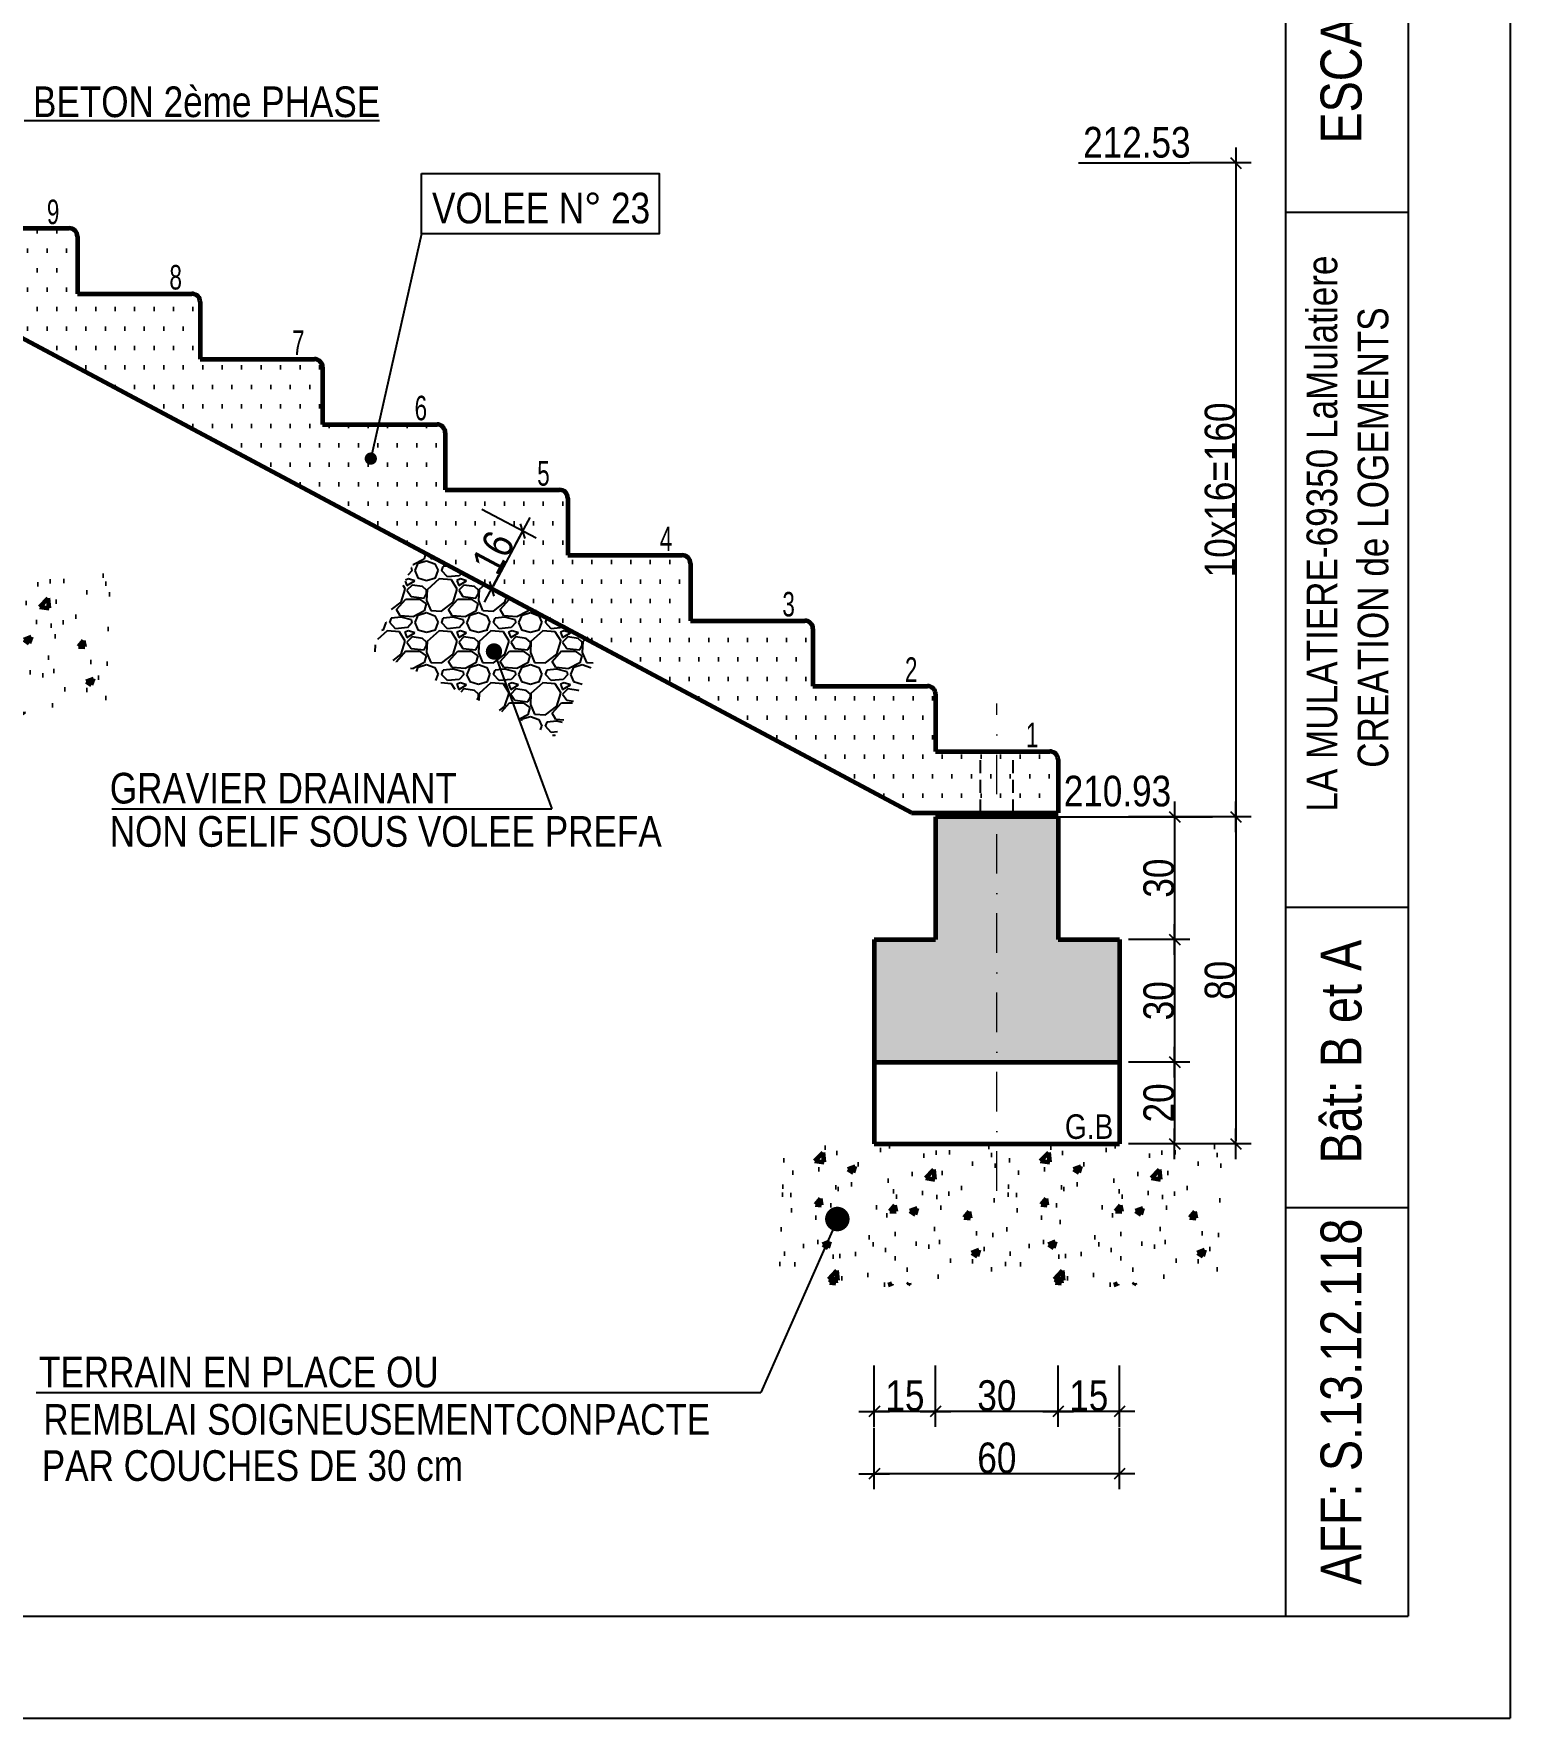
# Model space of a CAD drawing. Header units: centimetres. Extents: x 40138 to 55380, y -25189 to -21608.
# Drawn here: x 49510 to 50233, y -23093 to -22268 of the extents above; entities that cross this region are included whole.
import ezdxf
from ezdxf.enums import TextEntityAlignment as Align

# ---------------------------------------------------------------- set-up
doc = ezdxf.new("R2010")
doc.units = ezdxf.units.CM
doc.header["$LTSCALE"] = 25.4
doc.header["$PDMODE"] = 1
doc.header["$PDSIZE"] = -2
for name, pattern in [('CACHEX2', [19.05, 12.7, -6.35]), ('TIRETPT2', [12.7, 6.35, -3.175, 0, -3.175]), ('TIRETPTX2', [50.8, 25.4, -12.7, 0, -12.7])]:
    doc.linetypes.add(name, pattern=pattern)
for name, color, linetype in [('01_cote_gen', 4, 'Continuous'), ('01_fenetres', 171, 'Continuous'), ('01_linteaux', 2, 'Continuous'), ('01_poch_BN', 9, 'Continuous'), ('01_poch_murs', 253, 'Continuous'), ('01_texte', 230, 'Continuous'), ('AA_COTES', 2, 'Continuous')]:
    doc.layers.add(name, color=color, linetype=linetype)
doc.layers.add('01_murs_coup', color=5, linetype='Continuous', lineweight=60)
doc.layers.add('01_tram_axes', color=2, linetype='TIRETPTX2', lineweight=9)
doc.styles.add('ARIAL NA', font='ARIALN.TTF')
doc.styles.add('Arial Narrow', font='ARIALN.TTF')
doc.styles.add('STYLE2', font='ARIALN.TTF')
doc.dimstyles.new('JB25', dxfattribs={"dimscale": 0.1, "dimtxt": 150, "dimasz": 15, "dimexe": 0.1, "dimexo": 0.1, "dimgap": 0.09, "dimtad": 1, "dimdec": 1, "dimlfac": 0.5, "dimdsep": 46, "dimtxsty": 'STYLE2', "dimblk1": 'BOND_G', "dimblk2": 'BOND_D', "dimsah": 1, "dimcen": 1.5, "dimdle": 0.01, "dimse1": 1, "dimse2": 1, "dimclrd": 4, "dimclre": 2, "dimclrt": 6, "dimazin": 2, "dimtfac": 2.333333, "dimtdec": 1, "dimtix": 1, "dimtmove": 2, "dimatfit": 3, "dimldrblk": 'BOND_G', "dimfxl": 1, "dimtolj": 1, "dimtzin": 0, "dimarcsym": 0})

# ---------------------------------------------------------------- blocks, each defined once
blk = doc.blocks.new('BOND_G')
at = {"layer": 'AA_COTES', "color": 0}
for p, q in [((0, -5), (0, 15)), ((5, 0), (-5, 0)), ((1.77, 1.77), (-1.77, -1.77))]:
    blk.add_line(p, q, dxfattribs=at)
blk = doc.blocks.new('BOND_D')
at = {"layer": 'AA_COTES', "color": 0}
for p, q in [((5, 0), (-5, 0)), ((-1.77, -1.77), (1.77, 1.77)), ((0, 5), (0, -15))]:
    blk.add_line(p, q, dxfattribs=at)
blk = doc.blocks.new('*D308')
at = {"layer": '01_cote_gen', "color": 4, "lineweight": -2, "ltscale": 0.1, "transparency": 16777216}
blk.add_line((50039.84, -22942.5), (50012.84, -22942.5), dxfattribs=at)
at = {"layer": 'Defpoints', "color": 0, "ltscale": 0.1, "transparency": 16777216}
for p in [(50011.34, -22711.5), (50041.34, -22711.5), (50011.34, -22942.5)]:
    blk.add_point(p, dxfattribs=at)
at = {"layer": '01_cote_gen', "color": 4, "lineweight": -2, "ltscale": 0.1, "transparency": 16777216, "xscale": 1.5, "yscale": 1.5, "zscale": 1.5, "rotation": 180}
blk.add_blockref('BOND_D', (50011.34, -22942.5), dxfattribs=at)
at = {"layer": '01_cote_gen', "color": 4, "lineweight": -2, "ltscale": 0.1, "transparency": 16777216, "xscale": 1.5, "yscale": 1.5, "zscale": 1.5}
blk.add_blockref('BOND_G', (50041.34, -22942.5), dxfattribs=at)
at = {"layer": '01_cote_gen', "color": 6, "ltscale": 0.1, "transparency": 16777216, "insert": (50026.34, -22934.83), "char_height": 15, "attachment_point": 5, "style": 'STYLE2'}
blk.add_mtext('\\A1;15', dxfattribs=at)
blk = doc.blocks.new('*D309')
at = {"layer": '01_cote_gen', "color": 4, "lineweight": -2, "ltscale": 0.1, "transparency": 16777216}
blk.add_line((50009.84, -22942.5), (49952.84, -22942.5), dxfattribs=at)
at = {"layer": 'Defpoints', "color": 0, "ltscale": 0.1, "transparency": 16777216}
for p in [(49951.34, -22711.5), (50011.34, -22711.5), (49951.34, -22942.5)]:
    blk.add_point(p, dxfattribs=at)
at = {"layer": '01_cote_gen', "color": 4, "lineweight": -2, "ltscale": 0.1, "transparency": 16777216, "xscale": 1.5, "yscale": 1.5, "zscale": 1.5, "rotation": 180}
blk.add_blockref('BOND_D', (49951.34, -22942.5), dxfattribs=at)
at = {"layer": '01_cote_gen', "color": 4, "lineweight": -2, "ltscale": 0.1, "transparency": 16777216, "xscale": 1.5, "yscale": 1.5, "zscale": 1.5}
blk.add_blockref('BOND_G', (50011.34, -22942.5), dxfattribs=at)
at = {"layer": '01_cote_gen', "color": 6, "ltscale": 0.1, "transparency": 16777216, "insert": (49981.34, -22934.83), "char_height": 15, "attachment_point": 5, "style": 'STYLE2'}
blk.add_mtext('\\A1;30', dxfattribs=at)
blk = doc.blocks.new('*D310')
at = {"layer": '01_cote_gen', "color": 4, "lineweight": -2, "ltscale": 0.1, "transparency": 16777216}
blk.add_line((49949.84, -22942.5), (49922.84, -22942.5), dxfattribs=at)
at = {"layer": 'Defpoints', "color": 0, "ltscale": 0.1, "transparency": 16777216}
for p in [(49921.34, -22711.5), (49951.34, -22711.5), (49921.34, -22942.5)]:
    blk.add_point(p, dxfattribs=at)
at = {"layer": '01_cote_gen', "color": 4, "lineweight": -2, "ltscale": 0.1, "transparency": 16777216, "xscale": 1.5, "yscale": 1.5, "zscale": 1.5, "rotation": 180}
blk.add_blockref('BOND_D', (49921.34, -22942.5), dxfattribs=at)
at = {"layer": '01_cote_gen', "color": 4, "lineweight": -2, "ltscale": 0.1, "transparency": 16777216, "xscale": 1.5, "yscale": 1.5, "zscale": 1.5}
blk.add_blockref('BOND_G', (49951.34, -22942.5), dxfattribs=at)
at = {"layer": '01_cote_gen', "color": 6, "ltscale": 0.1, "transparency": 16777216, "insert": (49936.34, -22934.83), "char_height": 15, "attachment_point": 5, "style": 'STYLE2'}
blk.add_mtext('\\A1;15', dxfattribs=at)
blk = doc.blocks.new('*D311')
at = {"layer": '01_cote_gen', "color": 4, "lineweight": -2, "ltscale": 0.1, "transparency": 16777216}
blk.add_line((50039.84, -22973), (49922.84, -22973), dxfattribs=at)
at = {"layer": 'Defpoints', "color": 0, "ltscale": 0.1, "transparency": 16777216}
for p in [(49921.34, -22920), (50041.34, -22920), (49921.34, -22973)]:
    blk.add_point(p, dxfattribs=at)
at = {"layer": '01_cote_gen', "color": 4, "lineweight": -2, "ltscale": 0.1, "transparency": 16777216, "xscale": 1.5, "yscale": 1.5, "zscale": 1.5, "rotation": 180}
blk.add_blockref('BOND_D', (49921.34, -22973), dxfattribs=at)
at = {"layer": '01_cote_gen', "color": 4, "lineweight": -2, "ltscale": 0.1, "transparency": 16777216, "xscale": 1.5, "yscale": 1.5, "zscale": 1.5}
blk.add_blockref('BOND_G', (50041.34, -22973), dxfattribs=at)
at = {"layer": '01_cote_gen', "color": 6, "ltscale": 0.1, "transparency": 16777216, "insert": (49981.34, -22965.33), "char_height": 15, "attachment_point": 5, "style": 'STYLE2'}
blk.add_mtext('\\A1;60', dxfattribs=at)
blk = doc.blocks.new('*D312')
at = {"layer": '01_cote_gen', "color": 4, "lineweight": -2, "ltscale": 0.1, "transparency": 16777216}
blk.add_line((50068.34, -22653), (50068.34, -22710), dxfattribs=at)
at = {"layer": 'Defpoints', "color": 0, "ltscale": 0.1, "transparency": 16777216}
for p in [(49981.34, -22651.5), (49996.34, -22711.5), (50068.34, -22711.5)]:
    blk.add_point(p, dxfattribs=at)
at = {"layer": '01_cote_gen', "color": 4, "lineweight": -2, "ltscale": 0.1, "transparency": 16777216, "xscale": 1.5, "yscale": 1.5, "zscale": 1.5}
for name, p, rotation in [('BOND_G', (50068.34, -22651.5), 90), ('BOND_D', (50068.34, -22711.5), 270)]:
    blk.add_blockref(name, p, dxfattribs=dict(at, rotation=rotation))
at = {"layer": '01_cote_gen', "color": 6, "ltscale": 0.1, "transparency": 16777216, "insert": (50060.67, -22681.5), "char_height": 15, "attachment_point": 5, "rotation": 90, "style": 'STYLE2'}
blk.add_mtext('\\A1;30', dxfattribs=at)
blk = doc.blocks.new('*D313')
at = {"layer": '01_cote_gen', "color": 4, "lineweight": -2, "ltscale": 0.1, "transparency": 16777216}
blk.add_line((50068.34, -22713), (50068.34, -22770), dxfattribs=at)
at = {"layer": 'Defpoints', "color": 0, "ltscale": 0.1, "transparency": 16777216}
for p in [(50075.84, -22711.5), (50041.34, -22771.5), (50068.34, -22771.5)]:
    blk.add_point(p, dxfattribs=at)
at = {"layer": '01_cote_gen', "color": 4, "lineweight": -2, "ltscale": 0.1, "transparency": 16777216, "xscale": 1.5, "yscale": 1.5, "zscale": 1.5}
for name, p, rotation in [('BOND_G', (50068.34, -22711.5), 90), ('BOND_D', (50068.34, -22771.5), 270)]:
    blk.add_blockref(name, p, dxfattribs=dict(at, rotation=rotation))
at = {"layer": '01_cote_gen', "color": 6, "ltscale": 0.1, "transparency": 16777216, "insert": (50060.67, -22741.5), "char_height": 15, "attachment_point": 5, "rotation": 90, "style": 'STYLE2'}
blk.add_mtext('\\A1;30', dxfattribs=at)
blk = doc.blocks.new('*D314')
at = {"layer": '01_cote_gen', "color": 4, "lineweight": -2, "ltscale": 0.1, "transparency": 16777216}
blk.add_line((50068.34, -22773), (50068.34, -22810), dxfattribs=at)
at = {"layer": 'Defpoints', "color": 0, "ltscale": 0.1, "transparency": 16777216}
for p in [(50060.84, -22771.5), (50041.34, -22811.5), (50068.34, -22811.5)]:
    blk.add_point(p, dxfattribs=at)
at = {"layer": '01_cote_gen', "color": 4, "lineweight": -2, "ltscale": 0.1, "transparency": 16777216, "xscale": 1.5, "yscale": 1.5, "zscale": 1.5}
for name, p, rotation in [('BOND_G', (50068.34, -22771.5), 90), ('BOND_D', (50068.34, -22811.5), 270)]:
    blk.add_blockref(name, p, dxfattribs=dict(at, rotation=rotation))
at = {"layer": '01_cote_gen', "color": 6, "ltscale": 0.1, "transparency": 16777216, "insert": (50060.67, -22791.5), "char_height": 15, "attachment_point": 5, "rotation": 90, "style": 'STYLE2'}
blk.add_mtext('\\A1;20', dxfattribs=at)
blk = doc.blocks.new('*D315')
at = {"layer": '01_cote_gen', "color": 4, "lineweight": -2, "ltscale": 0.1, "transparency": 16777216}
blk.add_line((50098.34, -22653), (50098.34, -22810), dxfattribs=at)
at = {"layer": 'Defpoints', "color": 0, "ltscale": 0.1, "transparency": 16777216}
for p in [(50075.84, -22651.5), (50075.84, -22811.5), (50098.34, -22811.5)]:
    blk.add_point(p, dxfattribs=at)
at = {"layer": '01_cote_gen', "color": 4, "lineweight": -2, "ltscale": 0.1, "transparency": 16777216, "xscale": 1.5, "yscale": 1.5, "zscale": 1.5}
for name, p, rotation in [('BOND_G', (50098.34, -22651.5), 90), ('BOND_D', (50098.34, -22811.5), 270)]:
    blk.add_blockref(name, p, dxfattribs=dict(at, rotation=rotation))
at = {"layer": '01_cote_gen', "color": 6, "ltscale": 0.1, "transparency": 16777216, "insert": (50090.67, -22731.5), "char_height": 15, "attachment_point": 5, "rotation": 90, "style": 'STYLE2'}
blk.add_mtext('\\A1;80', dxfattribs=at)
blk = doc.blocks.new('*D316')
at = {"layer": '01_murs_coup', "color": 4, "lineweight": -2, "transparency": 16777216}
blk.add_line((50098.34, -22333), (50098.34, -22650), dxfattribs=at)
at = {"layer": 'Defpoints', "color": 0, "transparency": 16777216}
for p in [(49439.34, -22331.5), (50045.84, -22651.5), (50098.34, -22651.5)]:
    blk.add_point(p, dxfattribs=at)
at = {"layer": '01_murs_coup', "color": 4, "lineweight": -2, "transparency": 16777216, "xscale": 1.5, "yscale": 1.5, "zscale": 1.5}
for name, p, rotation in [('BOND_G', (50098.34, -22331.5), 90), ('BOND_D', (50098.34, -22651.5), 270)]:
    blk.add_blockref(name, p, dxfattribs=dict(at, rotation=rotation))
at = {"layer": '01_murs_coup', "color": 6, "transparency": 16777216, "insert": (50090.67, -22491.5), "char_height": 15, "attachment_point": 5, "rotation": 90, "style": 'STYLE2'}
blk.add_mtext('\\A1;10x16=160', dxfattribs=at)
blk = doc.blocks.new('*D439')
at = {"layer": '01_cote_gen', "color": 4, "lineweight": -2, "ltscale": 0.1, "transparency": 16777216}
blk.add_line((49748.45, -22512.99), (49734.8, -22538.58), dxfattribs=at)
at = {"layer": 'Defpoints', "color": 0, "ltscale": 0.1, "transparency": 16777216}
for p in [(49711.34, -22491.5), (49696.28, -22519.74), (49734.1, -22539.91)]:
    blk.add_point(p, dxfattribs=at)
at = {"layer": '01_cote_gen', "color": 4, "lineweight": -2, "ltscale": 0.1, "transparency": 16777216, "xscale": 1.5, "yscale": 1.5, "zscale": 1.5}
for name, p, rotation in [('BOND_G', (49749.16, -22511.67), 61.92751306414551), ('BOND_D', (49734.1, -22539.91), 241.9275130641455)]:
    blk.add_blockref(name, p, dxfattribs=dict(at, rotation=rotation))
at = {"layer": '01_cote_gen', "color": 6, "ltscale": 0.1, "transparency": 16777216, "insert": (49734.86, -22522.18), "char_height": 15, "attachment_point": 5, "rotation": 61.92751, "style": 'STYLE2'}
blk.add_mtext('\\A1;16', dxfattribs=at)

msp = doc.modelspace()

# ---------------------------------------------------------------- hatches: boundary and pattern name
at = {"layer": '01_murs_coup', "ltscale": 0.1}
h = msp.add_hatch(dxfattribs=at)
h.set_pattern_fill('DOTS', color=2, scale=6)
h.set_pattern_definition([(0, (21955.837, -324), (4.7625, 9.525), [0, -9.525])])
h.paths.add_polyline_path([(49651.34, -22431.5, 0.414214), (49647.34, -22427.5), (49591.34, -22427.5), (49591.34, -22399.5, 0.414214), (49587.34, -22395.5), (49531.34, -22395.5), (49531.34, -22367.5, 0.414214), (49527.34, -22363.5), (49471.34, -22363.5), (49471.34, -22335.5, 0.414214), (49467.34, -22331.5), (49441.34, -22331.5), (49441.34, -22383.77), (49939.59, -22649.5), (49981.34, -22649.5), (49981.34, -22619.5), (49951.34, -22619.5), (49951.34, -22591.5, 0.414214), (49947.34, -22587.5), (49891.34, -22587.5), (49891.34, -22559.5, 0.414214), (49887.34, -22555.5), (49831.34, -22555.5), (49831.34, -22527.5, 0.414214), (49827.34, -22523.5), (49771.34, -22523.5), (49771.34, -22495.5, 0.414214), (49767.34, -22491.5), (49711.34, -22491.5), (49711.34, -22463.5, 0.414214), (49707.34, -22459.5), (49686.1, -22459.5), (49683.23, -22472.22, -0.350761), (49684.4, -22473.69, -1), (49681.4, -22473.69, -0.480647), (49683.23, -22472.22), (49686.1, -22459.5), (49651.34, -22459.5)])
h.paths.add_polyline_path([(50011.34, -22623.5, 0.414214), (50007.34, -22619.5), (49981.34, -22619.5), (49981.34, -22649.5), (50011.34, -22649.5)])
at = {"layer": '01_murs_coup', "linetype": 'TIRETPT2', "ltscale": 2}
h = msp.add_hatch(dxfattribs=at)
h.set_pattern_fill('AR-CONC', color=2, scale=0.2)
h.set_pattern_definition([(50, (69853.94, -2917.08), (36.436934, -3.187817), [3.81, -41.91]), (355, (69853.94, -2917.08), (-7.048684, 38.21137), [3.048, -33.528117]), (100.45144, (69856.977, -2917.345), (29.38825, 35.02355), [3.238, -35.61805]), (46.1842, (69853.94, -2906.92), (54.21581, -8.408466), [5.715, -62.865]), (96.63556, (69858.46, -2907.62), (47.48083, 49.48522), [4.857, -53.42712]), (351.18415, (69853.94, -2906.92), (47.48083, 49.48522), [4.57199, -50.29195]), (21, (69859.02, -2909.46), (30.322878, -20.45304), [3.81, -41.91]), (326, (69859.02, -2909.46), (12.360406, 36.837593), [3.048, -33.528]), (71.45144, (69861.548, -2911.163), (42.683284, 16.384554), [3.238, -35.617988]), (37.5, (69853.941, -2917.079), (0.6177207, 16.911008), [0, -33.1216, 0, -34.036, 0, -33.655]), (7.5, (69853.941, -2917.079), (13.363933, 20.036115), [0, -19.4056, 0, -32.3596, 0, -12.827]), (327.5, (69842.613, -2917.079), (27.118119, -1.145749), [0, -12.7, 0, -39.624, 0, -52.578]), (317.5, (69837.533, -2917.08), (29.625836, 5.085298), [0, -16.51, 0, -26.3144, 0, -37.338])])
h.paths.add_polyline_path([(49547.71, -22531.94), (49487.8, -22531.94), (49437.25, -22531.94), (49437.25, -22601.02), (49547.71, -22601.02)])
h = msp.add_hatch(dxfattribs=at)
h.set_pattern_fill('AR-CONC', color=2, scale=0.2)
h.set_pattern_definition([(50, (70287.483, -3196.634), (36.436934, -3.187817), [3.81, -41.91]), (355, (70287.483, -3196.634), (-7.048684, 38.21137), [3.048, -33.528117]), (100.45144, (70290.52, -3196.9), (29.38825, 35.02355), [3.238, -35.61805]), (46.1842, (70287.483, -3186.474), (54.21581, -8.408466), [5.715, -62.865]), (96.63556, (70292, -3187.175), (47.48083, 49.48522), [4.857, -53.42712]), (351.18415, (70287.48, -3186.474), (47.48083, 49.48522), [4.57199, -50.29195]), (21, (70292.563, -3189.014), (30.322878, -20.45304), [3.81, -41.91]), (326, (70292.563, -3189.014), (12.360406, 36.837593), [3.048, -33.528]), (71.45144, (70295.09, -3190.72), (42.683284, 16.384554), [3.238, -35.617988]), (37.5, (70287.483, -3196.634), (0.6177207, 16.911008), [0, -33.1216, 0, -34.036, 0, -33.655]), (7.5, (70287.483, -3196.634), (13.363933, 20.036115), [0, -19.4056, 0, -32.3596, 0, -12.827]), (327.5, (70276.154, -3196.634), (27.118119, -1.145749), [0, -12.7, 0, -39.624, 0, -52.578]), (317.5, (70271.074, -3196.634), (29.625836, 5.085298), [0, -16.51, 0, -26.3144, 0, -37.338])])
h.paths.add_polyline_path([(49981.25, -22811.5), (49921.34, -22811.5), (49870.79, -22811.5), (49870.79, -22880.57), (49981.25, -22880.57)])
h = msp.add_hatch(dxfattribs=at)
h.set_pattern_fill('AR-CONC', color=2, scale=0.2)
h.set_pattern_definition([(50, (70397.94, -3196.634), (36.436934, -3.187817), [3.81, -41.91]), (355, (70397.94, -3196.634), (-7.048684, 38.21137), [3.048, -33.528117]), (100.45144, (70400.977, -3196.9), (29.38825, 35.02355), [3.238, -35.61805]), (46.1842, (70397.94, -3186.474), (54.21581, -8.408466), [5.715, -62.865]), (96.63556, (70402.46, -3187.175), (47.48083, 49.48522), [4.857, -53.42712]), (351.18415, (70397.94, -3186.474), (47.48083, 49.48522), [4.57199, -50.29195]), (21, (70403.02, -3189.014), (30.322878, -20.45304), [3.81, -41.91]), (326, (70403.02, -3189.014), (12.360406, 36.837593), [3.048, -33.528]), (71.45144, (70405.548, -3190.72), (42.683284, 16.384554), [3.238, -35.617988]), (37.5, (70397.941, -3196.634), (0.6177207, 16.911008), [0, -33.1216, 0, -34.036, 0, -33.655]), (7.5, (70397.941, -3196.634), (13.363933, 20.036115), [0, -19.4056, 0, -32.3596, 0, -12.827]), (327.5, (70386.613, -3196.634), (27.118119, -1.145749), [0, -12.7, 0, -39.624, 0, -52.578]), (317.5, (70381.533, -3196.634), (29.625836, 5.085298), [0, -16.51, 0, -26.3144, 0, -37.338])])
h.paths.add_polyline_path([(50091.71, -22811.5), (50031.8, -22811.5), (49981.25, -22811.5), (49981.25, -22880.57), (50091.71, -22880.57)])
at = {"layer": '01_poch_BN', "ltscale": 0.1}
h = msp.add_hatch(color=256, dxfattribs=at)
h.dxf.hatch_style = 1
h.paths.add_polyline_path([(49981.34, -22651.5), (49951.34, -22651.5), (49951.34, -22711.5), (49921.34, -22711.5), (49921.34, -22771.5), (49981.34, -22771.5)])
h.paths.add_polyline_path([(50041.34, -22711.5), (50011.34, -22711.5), (50011.34, -22651.5), (49981.34, -22651.5), (49981.34, -22771.5), (50041.34, -22771.5)])
at = {"layer": '01_poch_murs', "ltscale": 0.1}
h = msp.add_hatch(dxfattribs=at)
h.set_pattern_fill('GRAVEL', color=256)
h.set_pattern_definition([(228.0127875, (14185.7475, -179.1437), (-203.20000002, -228.59999999), [3.417214, -338.304836]), (184.969741, (14183.4615, -181.6837), (304.79999988, 25.400001447), [5.864047, -580.540489]), (132.510447, (14177.6195, -182.1917), (254.00000011, -279.3999999), [4.134815, -409.347228]), (267.273689, (14167.7135, -188.5417), (25.400000053, 507.999999997), [5.340045, -528.664374]), (292.8336542, (14167.4595, -193.8757), (-127.00000001, 304.799999996), [5.236337, -518.398077]), (357.273689, (14169.4915, -198.7017), (-507.999999997, 25.400000053), [5.340045, -528.664374]), (37.6942405, (14174.8255, -198.9557), (-330.199999985, -254.000000019), [7.061937, -699.131153]), (72.2553284, (14180.4135, -194.6377), (177.800000048, 558.799999985), [6.667195, -660.052566]), (121.4295656, (14182.4455, -188.2877), (-203.20000003, 330.199999982), [5.35813, -530.455457]), (175.2363583, (14179.6515, -183.7157), (279.4, -25.40000004), [6.117133, -299.73937]), (222.3974378, (14173.5555, -183.2077), (-304.79999999, -279.40000001), [7.910779, -783.167725]), (138.814075, (14192.8595, -188.7957), (-177.79999999, 152.40000001), [2.700045, -267.305658]), (171.4692344, (14190.8275, -187.0177), (330.20000001, -50.799999942), [5.13682, -508.54639]), (225, (14185.748, -186.256), (-4e-15, -25.4), [3.592093, -32.328931]), (203.1985905, (14183.9695, -183.2077), (127, 50.8), [1.934413, -191.506224]), (291.80141, (14182.1915, -183.9697), (-25.4, 76.2), [2.735656, -134.04753]), (30.963757, (14183.2075, -186.5097), (76.2, 50.8), [4.443197, -143.662982]), (161.565051, (14187.0175, -184.224), (50.8, -25.4), [3.212871, -77.108981]), (16.3895403, (14167.4595, -183.9697), (254, 76.2), [4.50088, -445.588267]), (70.346176, (14171.7775, -182.6997), (-101.60000001, -279.4), [3.77599, -373.822157]), (293.1985905, (14187.0175, -179.1437), (-50.8, 127), [3.868801, -189.571836]), (343.6104597, (14188.5415, -182.6997), (-254.000000005, 76.19999998), [4.50088, -445.588267]), (339.443955, (14167.4595, -199.7177), (-127, 50.8), [4.340352, -212.677343]), (294.7751406, (14171.5235, -201.2417), (-127.00000015, 279.39999993), [3.636721, -360.035934]), (66.8014095, (14187.2715, -204.5437), (50.8, 127), [3.868801, -189.571836]), (17.3540246, (14188.7955, -200.9877), (-330.199999993, -101.60000002), [4.257827, -421.52376]), (69.443955, (14174.8255, -204.5437), (-50.8, -127), [2.170176, -214.847519]), (101.309932, (14185.7475, -204.5437), (-25.4, 101.6), [1.295146, -128.21995]), (165.963757, (14185.4935, -203.274), (76.2, -25.4), [5.236337, -99.490546]), (186.009006, (14180.4135, -202.0037), (254, 25.400000013), [4.85267, -480.413649]), (303.690068, (14183.2075, -188.796), (-25.4, 50.8), [3.663239, -87.917764]), (353.1572266, (14185.2395, -191.8437), (431.800000003, -50.799999977), [6.395568, -633.16009]), (60.945396, (14191.5895, -192.6057), (-101.6, -177.8), [2.615082, -258.893923]), (90, (14192.86, -190.32), (-25.4, 25.4), [1.524, -23.876]), (120.256437, (14179.9055, -201.2417), (101.59999999, -177.80000001), [3.52867, -349.339408]), (48.0127875, (14178.1275, -198.1937), (203.20000002, 228.599999985), [6.834429, -334.887622]), (0, (14182.7, -193.114), (25.4, 25.4), [6.604, -18.796]), (325.3048465, (14189.3035, -193.1137), (254.000000096, -177.79999986), [4.016096, -397.593167]), (254.054604, (14192.6055, -195.3997), (-25.4, -101.6), [3.698291, -181.2165]), (207.6459754, (14191.5895, -198.9557), (-482.600000018, -253.999999966), [6.021451, -596.124644]), (175.4260787, (14186.2555, -201.7497), (-330.2, 25.4), [6.370295, -630.658465])])
h.paths.add_polyline_path([(49788.35, -22567.27), (49698.77, -22521.09), (49675.67, -22570.12), (49765.15, -22612.27)])

# ---------------------------------------------------------------- linework, layer by layer
at = {"layer": '01_fenetres', "ltscale": 30}
for p, q in [((50122.66, -21657.66), (50122.66, -23042.66)), ((50122.66, -21657.66), (50122.66, -23042.66)), ((50182.66, -21657.66), (50182.66, -23042.66)), ((50182.66, -21657.66), (50182.66, -23042.66)), ((50182.66, -21657.66), (50182.66, -23042.66)), ((50182.66, -21657.66), (50182.66, -23042.66)), ((50122.66, -22355.51), (50182.66, -22355.51)), ((50122.66, -22695.68), (50182.66, -22695.68)), ((50122.66, -22842.66), (50182.66, -22842.66)), ((48182.66, -23042.66), (50182.66, -23042.66))]:
    msp.add_line(p, q, dxfattribs=at)
at = {"layer": '01_linteaux', "linetype": 'CACHEX2', "ltscale": 0.02}
for p, q in [((49973.34, -22649.5), (49973.34, -22619.5)), ((49989.34, -22649.5), (49989.34, -22619.5))]:
    msp.add_line(p, q, dxfattribs=at)
at = {"layer": '01_murs_coup'}
for p, q in [((49471.34, -22363.5), (49527.34, -22363.5)), ((49939.59, -22649.5), (49411.34, -22367.77)), ((49531.34, -22367.5), (49531.34, -22395.5)), ((49531.34, -22395.5), (49587.34, -22395.5)), ((49591.34, -22399.5), (49591.34, -22427.5)), ((49591.34, -22427.5), (49647.34, -22427.5)), ((49651.34, -22431.5), (49651.34, -22459.5)), ((49651.34, -22459.5), (49707.34, -22459.5)), ((49711.34, -22463.5), (49711.34, -22491.5)), ((49711.34, -22491.5), (49767.34, -22491.5)), ((49771.34, -22495.5), (49771.34, -22523.5)), ((49771.34, -22523.5), (49827.34, -22523.5)), ((49831.34, -22527.5), (49831.34, -22555.5)), ((49831.34, -22555.5), (49887.34, -22555.5)), ((49891.34, -22559.5), (49891.34, -22587.5)), ((49891.34, -22587.5), (49947.34, -22587.5)), ((49951.34, -22591.5), (49951.34, -22619.5)), ((49951.34, -22619.5), (50007.34, -22619.5)), ((50011.34, -22623.5), (50011.34, -22649.5)), ((49939.59, -22649.5), (50011.34, -22649.5)), ((50011.34, -22651.5), (49951.34, -22651.5)), ((49951.34, -22651.5), (49951.34, -22711.5)), ((50011.34, -22651.5), (50011.34, -22711.5)), ((49921.34, -22711.5), (49951.34, -22711.5)), ((49921.34, -22711.5), (49921.34, -22811.5)), ((50011.34, -22711.5), (50041.34, -22711.5)), ((50041.34, -22711.5), (50041.34, -22811.5)), ((49921.34, -22771.5), (50041.34, -22771.5)), ((49921.34, -22811.5), (50041.34, -22811.5))]:
    msp.add_line(p, q, dxfattribs=at)
for centre in [(49527.34, -22367.5), (49587.34, -22399.5), (49647.34, -22431.5), (49707.34, -22463.5), (49767.34, -22495.5), (49827.34, -22527.5), (49887.34, -22559.5), (49947.34, -22591.5), (50007.34, -22623.5)]:
    msp.add_arc(centre, 4, 0, 90, dxfattribs=at)
at = {"layer": '01_texte', "ltscale": 30}
for p in [(50232.66, -21607.66), (48132.66, -23092.66)]:
    msp.add_line(p, (50232.66, -23092.66), dxfattribs=at)
at = {"layer": '01_texte'}
for p, q in [((49505.17, -22310.73), (49679.12, -22310.73)), ((50021.33, -22331.5), (50075.84, -22331.5)), ((49699.66, -22366.2), (49674.9, -22476.19)), ((49735.2, -22570.58), (49763.57, -22647.57)), ((49548.21, -22647.57), (49763.57, -22647.57)), ((50011.34, -22651.5), (50086.84, -22651.5)), ((49903.26, -22848.32), (49865.77, -22933.29)), ((49511.17, -22933.29), (49865.77, -22933.29))]:
    msp.add_line(p, q, dxfattribs=at)
msp.add_lwpolyline([(49699.66, -22336.63), (49816.07, -22336.63), (49816.07, -22366.2), (49699.66, -22366.2)], close=True, dxfattribs=at)
for points, const_width in [([(49673.4, -22476.19, 1), (49676.4, -22476.19, 1)], 3), ([(49733.2, -22570.58, 1), (49737.2, -22570.58, 1)], 4), ([(49900.26, -22848.32, 1), (49906.26, -22848.32, 1)], 6)]:
    msp.add_lwpolyline(points, format="xyb", close=True, dxfattribs=dict(at, const_width=const_width))
at = {"layer": '01_tram_axes', "ltscale": 0.03}
msp.add_line((49981.34, -22834.5), (49981.34, -22596), dxfattribs=at)

# ---------------------------------------------------------------- texts
at = {"layer": '01_texte', "style": 'STYLE2'}
for s, height, p in [('ESCALIERS EXT. Coffrage', 20, (50159.81, -22322.07)), ('LA MULATIERE-69350 LaMulatiere', 15, (50147.94, -22648.98)), ('CREATION de LOGEMENTS', 15, (50172.94, -22627.5)), ('Bât: B et A', 20, (50159.81, -22821.2)), ('S.13.12.118', 20, (50159.81, -22971.7)), ('AFF:', 20, (50159.81, -23027.36))]:
    msp.add_text(s, height=height, rotation=90, dxfattribs=at).set_placement(p)
at = {"layer": '01_texte', "style": 'Arial Narrow'}
for s, height, p in [('BETON 2ème PHASE', 15, (49594.53, -22313.57)), ('VOLEE N° 23', 15, (49758.25, -22365.56)), ('GRAVIER DRAINANT', 15, (49632.11, -22649.47)), ('NON GELIF SOUS VOLEE PREFA', 15, (49682.22, -22670.64)), ('G.B', 12, (50026.48, -22812.7)), ('TERRAIN EN PLACE OU', 15, (49610.32, -22935.19)), ('REMBLAI SOIGNEUSEMENTCONPACTE', 15, (49677.85, -22958.39)), ('PAR COUCHES DE 30 cm', 15, (49616.95, -22980.97))]:
    msp.add_text(s, height=height, dxfattribs=at).set_placement(p, align=Align.BOTTOM_CENTER)
at = {"layer": '01_texte', "style": 'ARIAL NA'}
for s, p in [('212.53', (50023.58, -22328.88)), ('210.93', (50014.08, -22646.38))]:
    msp.add_text(s, height=15, dxfattribs=at).set_placement(p)
at = {"layer": '01_texte', "style": 'ARIAL NA', "width": 0.8}
for s, p in [('9', (49516.35, -22361.44)), ('8', (49576.35, -22393.44)), ('7', (49636.35, -22425.44)), ('6', (49696.35, -22457.44)), ('5', (49756.35, -22489.44)), ('4', (49816.35, -22521.44)), ('3', (49876.35, -22553.44)), ('2', (49936.35, -22585.44)), ('1', (49995.56, -22617.44))]:
    msp.add_text(s, height=12, dxfattribs=at).set_placement(p)

# ---------------------------------------------------------------- dimensions: what is measured, and where the dimension line sits
at = {"layer": '01_cote_gen', "ltscale": 0.1}
dim = msp.add_aligned_dim(p1=(49711.34, -22491.5), p2=(49696.28, -22519.74), distance=42.86, dimstyle='JB25', dxfattribs=at)
dim.commit()
dim.dimension.update_dxf_attribs({"geometry": '*D439', "text_midpoint": (49734.86, -22522.18)})
for base, p1, p2, picture, middle in [((50068.34, -22711.5), (49981.34, -22651.5), (49996.34, -22711.5), '*D312', (50060.67, -22681.5)), ((50098.34, -22811.5), (50075.84, -22651.5), (50075.84, -22811.5), '*D315', (50090.67, -22731.5)), ((50068.34, -22771.5), (50075.84, -22711.5), (50041.34, -22771.5), '*D313', (50060.67, -22741.5)), ((50068.34, -22811.5), (50060.84, -22771.5), (50041.34, -22811.5), '*D314', (50060.67, -22791.5))]:
    dim = msp.add_linear_dim(base=base, p1=p1, p2=p2, angle=90, dimstyle='JB25', dxfattribs=at)
    dim.commit()
    dim.dimension.update_dxf_attribs({"geometry": picture, "text_midpoint": middle})
for base, p1, p2, picture, middle in [((49921.34, -22942.5), (49951.34, -22711.5), (49921.34, -22711.5), '*D310', (49936.34, -22934.83)), ((49951.34, -22942.5), (50011.34, -22711.5), (49951.34, -22711.5), '*D309', (49981.34, -22934.83)), ((50011.34, -22942.5), (50041.34, -22711.5), (50011.34, -22711.5), '*D308', (50026.34, -22934.83)), ((49921.34, -22973), (50041.34, -22920), (49921.34, -22920), '*D311', (49981.34, -22965.33))]:
    dim = msp.add_linear_dim(base=base, p1=p1, p2=p2, dimstyle='JB25', dxfattribs=at)
    dim.commit()
    dim.dimension.update_dxf_attribs({"geometry": picture, "text_midpoint": middle})
at = {"layer": '01_murs_coup'}
dim = msp.add_linear_dim(base=(50098.34, -22651.5), p1=(49439.34, -22331.5), p2=(50045.84, -22651.5), angle=90, text='10x16=160', dimstyle='JB25', dxfattribs=at)
dim.commit()
dim.dimension.update_dxf_attribs({"geometry": '*D316', "text_midpoint": (50090.67, -22491.5)})

doc.saveas('drawing.dxf')
